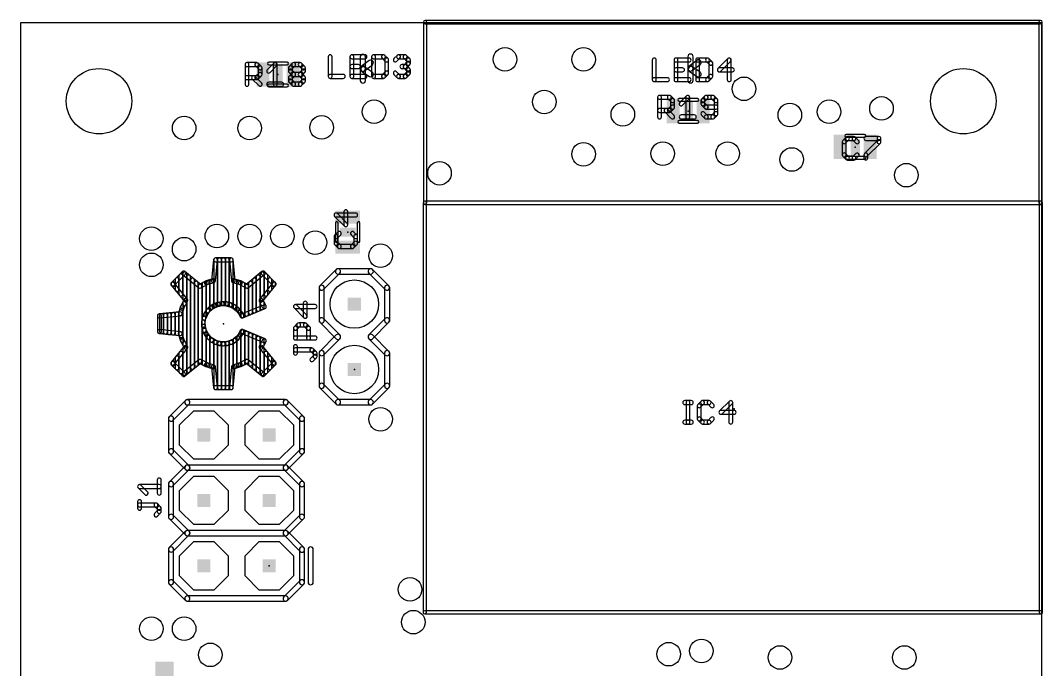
# Model space of a CAD drawing. Extents: x -17 to 91, y -42 to 60.
# Drawn here: x 0 to 39.65, y 34.84 to 60.03 of the extents above; entities that cross this region are included whole.
import ezdxf

# ---------------------------------------------------------------- set-up
doc = ezdxf.new("R2010")
doc.units = 0
for name, color, linetype in [('125', 2, 'CONTINUOUS'), ('17', 82, 'CONTINUOUS'), ('18', 82, 'CONTINUOUS'), ('20', 7, 'CONTINUOUS'), ('21', 253, 'CONTINUOUS'), ('23', 7, 'CONTINUOUS'), ('51', 253, 'CONTINUOUS')]:
    doc.layers.add(name, color=color, linetype=linetype)

# ---------------------------------------------------------------- blocks, each defined once
blk = doc.blocks.new('RECT')
blk.add_solid([(-0.5, -0.5), (0.5, -0.5), (-0.5, 0.5), (0.5, 0.5)])
blk = doc.blocks.new('OCTAGONP')
blk.add_lwpolyline([(-0.5, -0.2071), (-0.5, 0.2071), (-0.2071, 0.5), (0.2071, 0.5), (0.5, 0.2071), (0.5, -0.2071), (0.2071, -0.5), (-0.2071, -0.5)], close=True)
blk = doc.blocks.new('ROUNDP')
blk.add_circle((0, 0), 0.5)
blk = doc.blocks.new('ROUNDV')
blk.add_circle((0, 0), 0.5)

msp = doc.modelspace()

# ---------------------------------------------------------------- linework, layer by layer
at = {"layer": '125'}
for points in [[(11.938, 58.6239), (11.938, 57.8612, 1), (12.0904, 57.8612), (12.0904, 58.6239, 1)], [(13.3646, 58.7001), (12.8562, 58.7001, 1), (12.8562, 58.5477), (13.3646, 58.5477, 1)], [(12.78, 58.6239), (12.78, 57.8612, 1), (12.9324, 57.8612), (12.9324, 58.6239, 1)], [(13.6219, 58.6239), (13.6219, 57.8612, 1), (13.7743, 57.8612), (13.7743, 58.6239, 1)], [(14.0795, 58.7001), (13.6981, 58.7001, 1), (13.6981, 58.5477), (14.0795, 58.5477, 1)], [(14.2604, 58.5506), (14.1333, 58.6777, 1), (14.0256, 58.57), (14.1527, 58.4429, 1)], [(14.594, 58.4429), (14.7211, 58.57, 1), (14.6133, 58.6777), (14.4862, 58.5506, 1)], [(14.6672, 58.5477), (14.9214, 58.5477, 1), (14.9214, 58.7001), (14.6672, 58.7001, 1)], [(14.8675, 58.57), (14.9946, 58.4429, 1), (15.1024, 58.5506), (14.9753, 58.6777, 1)], [(8.8646, 57.5564), (8.8646, 58.3191, 1), (8.7122, 58.3191), (8.7122, 57.5564, 1)], [(8.7884, 58.2429), (9.1697, 58.2429, 1), (9.1697, 58.3953), (8.7884, 58.3953, 1)], [(9.1158, 58.2652), (9.243, 58.1381, 1), (9.3507, 58.2458), (9.2236, 58.3729, 1)], [(9.6842, 58.011), (9.9385, 58.2652, 1), (9.8307, 58.3729), (9.5765, 58.1187, 1)], [(9.8084, 58.3191), (9.8084, 57.5564, 1), (9.9608, 57.5564), (9.9608, 58.3191, 1)], [(10.5262, 58.1381), (10.6533, 58.2652, 1), (10.5456, 58.3729), (10.4184, 58.2458, 1)], [(10.5994, 58.2429), (10.8537, 58.2429, 1), (10.8537, 58.3953), (10.5994, 58.3953, 1)], [(10.7998, 58.2652), (10.9269, 58.1381, 1), (11.0346, 58.2458), (10.9075, 58.3729, 1)], [(12.8562, 58.1663), (13.1104, 58.1663, 1), (13.1104, 58.3187), (12.8562, 58.3187, 1)], [(14.2828, 57.9883), (14.2828, 58.4967, 1), (14.1304, 58.4967), (14.1304, 57.9883, 1)], [(14.9214, 58.3187), (14.7943, 58.3187, 1), (14.7943, 58.1663), (14.9214, 58.1663, 1)], [(14.9946, 58.4235), (14.8675, 58.2964, 1), (14.9753, 58.1886), (15.1024, 58.3158, 1)], [(14.8675, 58.1886), (14.9946, 58.0615, 1), (15.1024, 58.1693), (14.9753, 58.2964, 1)], [(14.9723, 58.4967), (14.9723, 58.3696, 1), (15.1247, 58.3696), (15.1247, 58.4967, 1)], [(24.511, 58.4969), (24.511, 57.7342, 1), (24.6634, 57.7342), (24.6634, 58.4969, 1)], [(25.9376, 58.5731), (25.4292, 58.5731, 1), (25.4292, 58.4207), (25.9376, 58.4207, 1)], [(25.353, 58.4969), (25.353, 57.7342, 1), (25.5054, 57.7342), (25.5054, 58.4969, 1)], [(26.1949, 58.4969), (26.1949, 57.7342, 1), (26.3473, 57.7342), (26.3473, 58.4969, 1)], [(26.6525, 58.5731), (26.2711, 58.5731, 1), (26.2711, 58.4207), (26.6525, 58.4207, 1)], [(26.8334, 58.4236), (26.7063, 58.5507, 1), (26.5986, 58.443), (26.7257, 58.3159, 1)], [(26.8558, 57.8613), (26.8558, 58.3697, 1), (26.7034, 58.3697), (26.7034, 57.8613, 1)], [(27.4405, 58.5507), (27.0592, 58.1694, 1), (27.167, 58.0616), (27.5483, 58.443, 1)], [(27.5706, 57.7342), (27.5706, 58.4969, 1), (27.4182, 58.4969), (27.4182, 57.7342, 1)], [(9.243, 57.9916), (9.1158, 57.8645, 1), (9.2236, 57.7567), (9.3507, 57.8838, 1)], [(9.2206, 58.1919), (9.2206, 57.9377, 1), (9.373, 57.9377), (9.373, 58.1919, 1)], [(10.5485, 58.0648), (10.5485, 58.1919, 1), (10.3961, 58.1919), (10.3961, 58.0648, 1)], [(10.6533, 57.9916), (10.5262, 58.1187, 1), (10.4184, 58.011), (10.5456, 57.8838, 1)], [(10.5262, 57.7567), (10.6533, 57.8838, 1), (10.5456, 57.9916), (10.4184, 57.8645, 1)], [(10.5994, 57.8615), (10.8537, 57.8615, 1), (10.8537, 58.0139), (10.5994, 58.0139, 1)], [(10.9269, 58.1187), (10.7998, 57.9916, 1), (10.9075, 57.8838), (11.0346, 58.011, 1)], [(10.7998, 57.8838), (10.9269, 57.7567, 1), (11.0346, 57.8645), (10.9075, 57.9916, 1)], [(10.9046, 58.1919), (10.9046, 58.0648, 1), (11.057, 58.0648), (11.057, 58.1919, 1)], [(12.0142, 57.785), (12.5226, 57.785, 1), (12.5226, 57.9374), (12.0142, 57.9374, 1)], [(12.8562, 57.785), (13.3646, 57.785, 1), (13.3646, 57.9374), (12.8562, 57.9374, 1)], [(13.6981, 57.785), (14.0795, 57.785, 1), (14.0795, 57.9374), (13.6981, 57.9374, 1)], [(14.1333, 57.8073), (14.2604, 57.9344, 1), (14.1527, 58.0422), (14.0256, 57.9151, 1)], [(14.7211, 57.9151), (14.594, 58.0422, 1), (14.4862, 57.9344), (14.6133, 57.8073, 1)], [(14.9214, 57.9374), (14.6672, 57.9374, 1), (14.6672, 57.785), (14.9214, 57.785, 1)], [(14.9947, 58.0422), (14.8675, 57.9151, 1), (14.9753, 57.8073), (15.1024, 57.9344, 1)], [(14.9723, 58.1154), (14.9723, 57.9883, 1), (15.1247, 57.9883), (15.1247, 58.1154, 1)], [(25.4292, 58.0393), (25.6834, 58.0393, 1), (25.6834, 58.1917), (25.4292, 58.1917, 1)], [(26.7063, 57.6803), (26.8334, 57.8074, 1), (26.7257, 57.9152), (26.5986, 57.7881, 1)], [(27.1131, 58.0393), (27.6215, 58.0393, 1), (27.6215, 58.1917), (27.1131, 58.1917, 1)], [(9.1697, 57.8868), (8.7884, 57.8868, 1), (8.7884, 57.7344), (9.1697, 57.7344, 1)], [(8.9887, 57.7567), (9.243, 57.5025, 1), (9.3507, 57.6103), (9.0965, 57.8645, 1)], [(9.6304, 57.4802), (10.1388, 57.4802, 1), (10.1388, 57.6326), (9.6304, 57.6326, 1)], [(10.5485, 57.6835), (10.5485, 57.8106, 1), (10.3961, 57.8106), (10.3961, 57.6835, 1)], [(10.6533, 57.6103), (10.5262, 57.7374, 1), (10.4184, 57.6296), (10.5456, 57.5025, 1)], [(10.8537, 57.6326), (10.5994, 57.6326, 1), (10.5994, 57.4802), (10.8537, 57.4802, 1)], [(10.9269, 57.7374), (10.7998, 57.6103, 1), (10.9075, 57.5025), (11.0346, 57.6296, 1)], [(10.9046, 57.8106), (10.9046, 57.6835, 1), (11.057, 57.6835), (11.057, 57.8106, 1)], [(24.5872, 57.658), (25.0956, 57.658, 1), (25.0956, 57.8104), (24.5872, 57.8104, 1)], [(25.4292, 57.658), (25.9376, 57.658, 1), (25.9376, 57.8104), (25.4292, 57.8104, 1)], [(26.2711, 57.658), (26.6525, 57.658, 1), (26.6525, 57.8104), (26.2711, 57.8104, 1)], [(24.8666, 56.2864), (24.8666, 57.0491, 1), (24.7142, 57.0491), (24.7142, 56.2864, 1)], [(24.7904, 56.9729), (25.1717, 56.9729, 1), (25.1717, 57.1253), (24.7904, 57.1253, 1)], [(25.1178, 56.9952), (25.245, 56.8681, 1), (25.3527, 56.9758), (25.2256, 57.1029, 1)], [(25.6862, 56.741), (25.9405, 56.9952, 1), (25.8327, 57.1029), (25.5785, 56.8487, 1)], [(25.8104, 57.0491), (25.8104, 56.2864, 1), (25.9628, 56.2864), (25.9628, 57.0491, 1)], [(26.5476, 57.1029), (26.4204, 56.9758, 1), (26.5282, 56.8681), (26.6553, 56.9952, 1)], [(26.8557, 57.1253), (26.6014, 57.1253, 1), (26.6014, 56.9729), (26.8557, 56.9729, 1)], [(27.0366, 56.9758), (26.9095, 57.1029, 1), (26.8018, 56.9952), (26.9289, 56.8681, 1)], [(25.245, 56.7216), (25.1178, 56.5945, 1), (25.2256, 56.4867), (25.3527, 56.6138, 1)], [(25.2226, 56.9219), (25.2226, 56.6677, 1), (25.375, 56.6677), (25.375, 56.9219, 1)], [(26.3981, 56.9219), (26.3981, 56.7948, 1), (26.5505, 56.7948), (26.5505, 56.9219, 1)], [(26.4204, 56.741), (26.5476, 56.6138, 1), (26.6553, 56.7216), (26.5282, 56.8487, 1)], [(26.6014, 56.5915), (26.9828, 56.5915, 1), (26.9828, 56.7439), (26.6014, 56.7439, 1)], [(27.059, 56.4135), (27.059, 56.9219, 1), (26.9066, 56.9219), (26.9066, 56.4135, 1)], [(25.1717, 56.6168), (24.7904, 56.6168, 1), (24.7904, 56.4644), (25.1717, 56.4644, 1)], [(24.9907, 56.4867), (25.245, 56.2325, 1), (25.3527, 56.3403), (25.0985, 56.5945, 1)], [(25.6324, 56.2102), (26.1408, 56.2102, 1), (26.1408, 56.3626), (25.6324, 56.3626, 1)], [(26.4204, 56.3596), (26.5476, 56.2325, 1), (26.6553, 56.3403), (26.5282, 56.4674, 1)], [(26.6014, 56.2102), (26.8557, 56.2102, 1), (26.8557, 56.3626), (26.6014, 56.3626, 1)], [(26.9095, 56.2325), (27.0366, 56.3596, 1), (26.9289, 56.4674), (26.8018, 56.3403, 1)], [(32.0263, 55.5027), (31.8993, 55.3757, 1), (32.0067, 55.2683), (32.1337, 55.3953, 1)], [(32.335, 55.525), (32.08, 55.525, 1), (32.08, 55.373), (32.335, 55.373, 1)], [(32.5157, 55.3757), (32.3887, 55.5027, 1), (32.2813, 55.3953), (32.4083, 55.2683, 1)], [(32.795, 55.373), (33.304, 55.373, 1), (33.304, 55.525), (32.795, 55.525, 1)], [(33.228, 55.449), (33.228, 55.322, 1), (33.38, 55.322), (33.38, 55.449, 1)], [(31.877, 55.322), (31.877, 54.813, 1), (32.029, 54.813), (32.029, 55.322, 1)], [(33.2503, 55.3757), (32.7413, 54.8667, 1), (32.8487, 54.7593), (33.3577, 55.2683, 1)], [(31.8993, 54.7593), (32.0263, 54.6323, 1), (32.1337, 54.7397), (32.0067, 54.8667, 1)], [(32.08, 54.61), (32.335, 54.61, 1), (32.335, 54.762), (32.08, 54.762, 1)], [(32.3887, 54.6323), (32.5157, 54.7593, 1), (32.4083, 54.8667), (32.2813, 54.7397, 1)], [(32.719, 54.813), (32.719, 54.686, 1), (32.871, 54.686), (32.871, 54.813, 1)], [(13.005, 52.556), (12.242, 52.556, 1), (12.242, 52.404), (13.005, 52.404, 1)], [(12.1883, 52.4263), (12.5693, 52.0453, 1), (12.6767, 52.1527), (12.2957, 52.5337, 1)], [(12.699, 52.099), (12.699, 52.608, 1), (12.547, 52.608), (12.547, 52.099, 1)], [(12.166, 51.639), (12.166, 51.384, 1), (12.318, 51.384), (12.318, 51.639, 1)], [(12.3153, 51.8197), (12.1883, 51.6927, 1), (12.2957, 51.5853), (12.4227, 51.7123, 1)], [(13.0587, 51.6927), (12.9317, 51.8197, 1), (12.8243, 51.7123), (12.9513, 51.5853, 1)], [(13.081, 51.384), (13.081, 51.639, 1), (12.929, 51.639), (12.929, 51.384, 1)], [(12.1883, 51.3303), (12.3153, 51.2033, 1), (12.4227, 51.3107), (12.2957, 51.4377, 1)], [(12.369, 51.181), (12.878, 51.181, 1), (12.878, 51.333), (12.369, 51.333, 1)], [(12.9317, 51.2033), (13.0587, 51.3303, 1), (12.9513, 51.4377), (12.8243, 51.3107, 1)], [(11.43, 49.004), (10.667, 49.004, 1), (10.667, 48.852), (11.43, 48.852, 1)], [(10.6133, 48.8742), (10.9953, 48.4932, 1), (11.1027, 48.6008), (10.7207, 48.9818, 1)], [(11.125, 48.547), (11.125, 49.055, 1), (10.973, 49.055), (10.973, 48.547, 1)], [(10.743, 47.705), (10.743, 48.086, 1), (10.591, 48.086), (10.591, 47.705, 1)], [(10.7207, 48.0323), (10.8477, 48.1593, 1), (10.7403, 48.2667), (10.6133, 48.1397, 1)], [(10.794, 48.137), (11.049, 48.137, 1), (11.049, 48.289), (10.794, 48.289, 1)], [(10.9953, 48.1593), (11.1223, 48.0323, 1), (11.2297, 48.1397), (11.1027, 48.2667, 1)], [(11.1, 48.086), (11.1, 47.705, 1), (11.252, 47.705), (11.252, 48.086, 1)], [(11.176, 47.781), (10.667, 47.781, 1), (10.667, 47.629), (11.176, 47.629, 1)], [(11.43, 47.781), (11.176, 47.781, 1), (11.176, 47.629), (11.43, 47.629, 1)], [(10.743, 47.117), (10.743, 47.371, 1), (10.591, 47.371), (10.591, 47.117, 1)], [(11.303, 47.32), (10.667, 47.32, 1), (10.667, 47.168), (11.303, 47.168, 1)], [(11.4837, 47.1707), (11.3567, 47.2977, 1), (11.2493, 47.1903), (11.3763, 47.0633, 1)], [(11.506, 46.99), (11.506, 47.117, 1), (11.354, 47.117), (11.354, 46.99, 1)], [(11.3567, 46.8093), (11.4837, 46.9363, 1), (11.3763, 47.0437), (11.2493, 46.9167, 1)], [(25.77, 45.125), (26.024, 45.125, 1), (26.024, 45.277), (25.77, 45.277, 1)], [(25.973, 44.439), (25.973, 45.201, 1), (25.821, 45.201), (25.821, 44.439, 1)], [(26.4043, 45.2547), (26.2773, 45.1277, 1), (26.3847, 45.0203), (26.5117, 45.1473, 1)], [(26.713, 45.277), (26.458, 45.277, 1), (26.458, 45.125), (26.713, 45.125, 1)], [(26.8937, 45.1277), (26.7667, 45.2547, 1), (26.6593, 45.1473), (26.7863, 45.0203, 1)], [(27.5013, 45.2548), (27.1193, 44.8738, 1), (27.2267, 44.7662), (27.6087, 45.1472, 1)], [(27.631, 44.439), (27.631, 45.201, 1), (27.479, 45.201), (27.479, 44.439, 1)], [(26.255, 45.074), (26.255, 44.566, 1), (26.407, 44.566), (26.407, 45.074, 1)], [(27.173, 44.744), (27.682, 44.744, 1), (27.682, 44.896), (27.173, 44.896, 1)], [(25.77, 44.363), (25.897, 44.363, 1), (25.897, 44.515), (25.77, 44.515, 1)], [(25.897, 44.363), (26.024, 44.363, 1), (26.024, 44.515), (25.897, 44.515, 1)], [(26.2773, 44.5123), (26.4043, 44.3853, 1), (26.5117, 44.4927), (26.3847, 44.6197, 1)], [(26.458, 44.363), (26.713, 44.363, 1), (26.713, 44.515), (26.458, 44.515, 1)], [(26.7667, 44.3853), (26.8937, 44.5123, 1), (26.7863, 44.6197), (26.6593, 44.4927, 1)], [(5.461, 41.685), (5.461, 42.194, 1), (5.309, 42.194), (5.309, 41.685, 1)], [(4.622, 41.863), (5.385, 41.863, 1), (5.385, 42.015), (4.622, 42.015, 1)], [(4.9297, 41.7387), (4.6757, 41.9927, 1), (4.5683, 41.8853), (4.8223, 41.6313, 1)], [(4.698, 41.097), (4.698, 41.352, 1), (4.546, 41.352), (4.546, 41.097, 1)], [(5.258, 41.301), (4.622, 41.301, 1), (4.622, 41.149), (5.258, 41.149, 1)], [(5.439, 41.1505), (5.312, 41.2785, 1), (5.204, 41.1715), (5.331, 41.0435, 1)], [(5.3117, 40.7893), (5.4387, 40.9163, 1), (5.3313, 41.0237), (5.2043, 40.8967, 1)], [(5.461, 40.97), (5.461, 41.097, 1), (5.309, 41.097), (5.309, 40.97, 1)]]:
    msp.add_lwpolyline(points, format="xyb", close=True, dxfattribs=at)
at = {"layer": '20'}
for p, q in [((39.624, 59.944), (0, 59.944)), ((0, 59.944), (0, 0)), ((39.624, 0), (39.624, 59.944))]:
    msp.add_line(p, q, dxfattribs=at)
for centre in [(3.048, 56.896), (36.576, 56.896)]:
    msp.add_circle(centre, 1.27, dxfattribs=at)
at = {"layer": '21'}
for points in [[(13.1826, 58.6218), (13.1826, 58.1618, 1), (13.3858, 58.1618), (13.3858, 58.6218, 1)], [(25.8904, 58.626), (25.8904, 58.166, 1), (26.0936, 58.166), (26.0936, 58.626, 1)], [(13.3454, 58.0807), (13.6554, 58.3145, 1), (13.533, 58.4767), (13.223, 58.2429, 1)], [(26.0532, 58.0849), (26.3632, 58.3187, 1), (26.2408, 58.4809), (25.9308, 58.2471, 1)], [(13.3858, 57.7018), (13.3858, 58.1618, 1), (13.1826, 58.1618), (13.1826, 57.7018, 1)], [(13.2439, 58.0514), (13.5385, 57.8584, 1), (13.6499, 58.0284), (13.3553, 58.2214, 1)], [(26.0936, 57.706), (26.0936, 58.166, 1), (25.8904, 58.166), (25.8904, 57.706, 1)], [(25.9517, 58.0556), (26.2463, 57.8626, 1), (26.3577, 58.0326), (26.0631, 58.2256, 1)], [(7.4947, 50.749), (7.4128, 49.9423, 1), (7.562, 49.9271), (7.6439, 50.7338, 1)], [(8.1787, 50.8164), (7.5693, 50.8164, 1), (7.5693, 50.6664), (8.1787, 50.6664, 1)], [(7.649, 48.9773), (7.649, 50.7414, 1), (7.499, 50.7414), (7.499, 48.9773, 1)], [(7.799, 49.023), (7.799, 50.7414, 1), (7.649, 50.7414), (7.649, 49.023, 1)], [(7.949, 49.038), (7.949, 50.7414, 1), (7.799, 50.7414), (7.799, 49.038, 1)], [(8.099, 49.0239), (8.099, 50.7414, 1), (7.949, 50.7414), (7.949, 49.0239, 1)], [(8.249, 48.9786), (8.249, 50.7414, 1), (8.099, 50.7414), (8.099, 48.9786, 1)], [(8.3352, 49.9423), (8.2533, 50.749, 1), (8.1041, 50.7338), (8.186, 49.9271, 1)], [(11.7558, 49.5852), (12.3908, 50.2202, 1), (12.2472, 50.3638), (11.6122, 49.7288, 1)], [(12.319, 50.1904), (13.589, 50.1904, 1), (13.589, 50.3936), (12.319, 50.3936, 1)], [(13.5172, 50.2202), (14.1522, 49.5852, 1), (14.2958, 49.7288), (13.6608, 50.3638, 1)], [(6.2818, 50.283), (5.851, 49.8522, 1), (5.957, 49.7462), (6.3878, 50.177, 1)], [(6.149, 49.5907), (6.149, 49.9692, 1), (5.999, 49.9692), (5.999, 49.5907, 1)], [(6.299, 49.4068), (6.299, 50.1192, 1), (6.149, 50.1192), (6.149, 49.4068, 1)], [(7.0106, 49.7757), (6.3822, 50.2881, 1), (6.2874, 50.1719), (6.9158, 49.6595, 1)], [(6.449, 49.2228), (6.449, 50.198, 1), (6.299, 50.198), (6.299, 49.2228, 1)], [(6.599, 46.4443), (6.599, 50.0757, 1), (6.449, 50.0757), (6.449, 46.4443, 1)], [(6.749, 46.5666), (6.749, 49.9534, 1), (6.599, 49.9534), (6.599, 46.5666, 1)], [(7.4645, 50.0061), (7.1934, 49.9194, 1), (7.2391, 49.7765), (7.5103, 49.8633, 1)], [(7.499, 48.8946), (7.499, 49.9144, 1), (7.349, 49.9144), (7.349, 48.8946, 1)], [(8.5546, 49.9194), (8.2835, 50.0061, 1), (8.2377, 49.8633), (8.5089, 49.7765, 1)], [(8.399, 48.8947), (8.399, 49.9144, 1), (8.249, 49.9144), (8.249, 48.8947, 1)], [(9.3658, 50.2881), (8.7374, 49.7757, 1), (8.8322, 49.6595), (9.4606, 50.1719, 1)], [(9.149, 48.7571), (9.149, 49.9534, 1), (8.999, 49.9534), (8.999, 48.7571, 1)], [(9.299, 48.8192), (9.299, 50.0757, 1), (9.149, 50.0757), (9.149, 48.8192, 1)], [(9.449, 49.2228), (9.449, 50.198, 1), (9.299, 50.198), (9.299, 49.2228, 1)], [(9.897, 49.8522), (9.4662, 50.283, 1), (9.3602, 50.177), (9.791, 49.7462, 1)], [(9.599, 49.4068), (9.599, 50.1192, 1), (9.449, 50.1192), (9.449, 49.4068, 1)], [(9.749, 49.5907), (9.749, 49.9692, 1), (9.599, 49.9692), (9.599, 49.5907, 1)], [(5.8459, 49.7518), (6.3583, 49.1234, 1), (6.4745, 49.2182), (5.9621, 49.8466, 1)], [(5.999, 49.7747), (5.999, 49.8192, 1), (5.849, 49.8192), (5.849, 49.7747, 1)], [(6.899, 46.6889), (6.899, 49.8311, 1), (6.749, 49.8311), (6.749, 46.6889, 1)], [(7.1819, 49.9146), (6.9289, 49.7843, 1), (6.9975, 49.6509), (7.2506, 49.7813, 1)], [(7.049, 46.7968), (7.049, 49.7232, 1), (6.899, 49.7232), (6.899, 46.7968, 1)], [(7.199, 48.4781), (7.199, 49.8004, 1), (7.049, 49.8004), (7.049, 48.4781, 1)], [(7.349, 48.76), (7.349, 49.8664, 1), (7.199, 49.8664), (7.199, 48.76, 1)], [(8.549, 48.754), (8.549, 49.8664, 1), (8.399, 49.8664), (8.399, 48.754, 1)], [(8.8191, 49.7843), (8.5661, 49.9146, 1), (8.4974, 49.7813), (8.7505, 49.6509, 1)], [(8.699, 48.5707), (8.699, 49.8004, 1), (8.549, 49.8004), (8.549, 48.5707, 1)], [(8.849, 48.6328), (8.849, 49.7232, 1), (8.699, 49.7232), (8.699, 48.6328, 1)], [(8.999, 48.6949), (8.999, 49.8311, 1), (8.849, 49.8311), (8.849, 48.6949, 1)], [(9.3897, 49.1234), (9.9021, 49.7518, 1), (9.7859, 49.8466), (9.2735, 49.2182, 1)], [(9.899, 49.7747), (9.899, 49.8192, 1), (9.749, 49.8192), (9.749, 49.7747, 1)], [(11.7856, 48.387), (11.7856, 49.657, 1), (11.5824, 49.657), (11.5824, 48.387, 1)], [(14.1224, 49.657), (14.1224, 48.387, 1), (14.3256, 48.387), (14.3256, 49.657, 1)], [(6.3497, 49.2051), (6.2194, 48.9521, 1), (6.3527, 48.8834), (6.4831, 49.1365, 1)], [(9.5287, 48.9522), (9.3983, 49.2052, 1), (9.2649, 49.1364), (9.3953, 48.8834, 1)], [(6.2146, 48.9406), (6.1279, 48.6695, 1), (6.2707, 48.6237), (6.3575, 48.8949, 1)], [(6.299, 47.7962), (6.299, 48.7238, 1), (6.149, 48.7238), (6.149, 47.7962, 1)], [(6.449, 47.4315), (6.449, 49.0885, 1), (6.299, 49.0885), (6.299, 47.4315, 1)], [(7.2456, 48.5834), (7.3347, 48.7168, 1), (7.21, 48.8001), (7.1209, 48.6667, 1)], [(7.3249, 48.7049), (7.4394, 48.8173, 1), (7.3343, 48.9243), (7.2198, 48.812, 1)], [(7.4274, 48.8077), (7.5624, 48.8943, 1), (7.4814, 49.0206), (7.3464, 48.9339, 1)], [(7.5486, 48.8874), (7.6985, 48.9446, 1), (7.645, 49.0847), (7.4951, 49.0275, 1)], [(7.6836, 48.9406), (7.842, 48.966, 1), (7.8183, 49.1141), (7.6599, 49.0887, 1)], [(7.8267, 48.9651), (7.9869, 48.9576, 1), (7.9939, 49.1075), (7.8337, 49.115, 1)], [(7.9717, 48.9599), (8.127, 48.9199, 1), (8.1645, 49.0651), (8.0091, 49.1052, 1)], [(8.1126, 48.9252), (8.2565, 48.8543, 1), (8.3228, 48.9888), (8.1789, 49.0597, 1)], [(8.2434, 48.8625), (8.3698, 48.7636, 1), (8.4622, 48.8818), (8.3359, 48.9806, 1)], [(8.3587, 48.7743), (8.4622, 48.6517, 1), (8.5768, 48.7485), (8.4733, 48.8711, 1)], [(8.4535, 48.6645), (8.5298, 48.5233, 1), (8.6618, 48.5947), (8.5855, 48.7358, 1)], [(8.6245, 48.4897), (9.4907, 48.8485, 1), (9.4333, 48.9871), (8.5671, 48.6283, 1)], [(9.449, 48.8813), (9.449, 49.0885, 1), (9.299, 49.0885), (9.299, 48.8813, 1)], [(6.1917, 48.7212), (5.385, 48.6393, 1), (5.4002, 48.4901), (6.2069, 48.572, 1)], [(5.3176, 48.5647), (5.3176, 47.9553, 1), (5.4676, 47.9553), (5.4676, 48.5647, 1)], [(5.549, 47.947), (5.549, 48.573, 1), (5.399, 48.573), (5.399, 47.947, 1)], [(5.699, 47.9318), (5.699, 48.5882, 1), (5.549, 48.5882), (5.549, 47.9318, 1)], [(5.849, 47.9166), (5.849, 48.6034, 1), (5.699, 48.6034), (5.699, 47.9166, 1)], [(5.999, 47.9014), (5.999, 48.6187, 1), (5.849, 48.6187), (5.849, 47.9014, 1)], [(6.149, 47.8861), (6.149, 48.6339, 1), (5.999, 48.6339), (5.999, 47.8861, 1)], [(7.1687, 48.3051), (7.1971, 48.463, 1), (7.0494, 48.4895), (7.0211, 48.3316, 1)], [(7.1744, 48.1601), (7.1699, 48.3205, 1), (7.0199, 48.3163), (7.0244, 48.1559, 1)], [(7.1928, 48.4482), (7.2528, 48.597, 1), (7.1137, 48.6531), (7.0537, 48.5043, 1)], [(12.3908, 47.8238), (11.7558, 48.4588, 1), (11.6122, 48.3152), (12.2472, 47.6802, 1)], [(14.1522, 48.4588), (13.5172, 47.8238, 1), (13.6608, 47.6802), (14.2958, 48.3152, 1)], [(5.385, 47.8807), (6.1917, 47.7988, 1), (6.2069, 47.948), (5.4002, 48.0299, 1)], [(7.2095, 48.0193), (7.1724, 48.1754, 1), (7.0264, 48.1406), (7.0636, 47.9846, 1)], [(7.199, 46.7196), (7.199, 48.0547, 1), (7.049, 48.0547), (7.049, 46.7196, 1)], [(7.2727, 47.8887), (7.2044, 48.0338, 1), (7.0687, 47.97), (7.1369, 47.8248, 1)], [(8.5297, 47.9964), (8.4575, 47.8613, 1), (8.5898, 47.7906), (8.6619, 47.9256, 1)], [(9.4907, 47.6715), (8.6245, 48.0303, 1), (8.5671, 47.8917), (9.4333, 47.5329, 1)], [(8.699, 46.7196), (8.699, 47.9493, 1), (8.549, 47.9493), (8.549, 46.7196, 1)], [(6.1279, 47.8505), (6.2146, 47.5794, 1), (6.3575, 47.6251), (6.2707, 47.8963, 1)], [(6.2194, 47.5679), (6.3497, 47.3149, 1), (6.4831, 47.3835), (6.3527, 47.6366, 1)], [(7.3612, 47.7737), (7.2647, 47.9019, 1), (7.1449, 47.8117), (7.2414, 47.6835, 1)], [(7.349, 46.6536), (7.349, 47.7648, 1), (7.199, 47.7648), (7.199, 46.6536, 1)], [(7.4713, 47.6792), (7.3507, 47.785, 1), (7.2518, 47.6722), (7.3724, 47.5664, 1)], [(7.5985, 47.6092), (7.4588, 47.6881, 1), (7.385, 47.5575), (7.5247, 47.4786, 1)], [(7.499, 46.6056), (7.499, 47.6216, 1), (7.349, 47.6216), (7.349, 46.6056, 1)], [(7.7372, 47.5666), (7.5844, 47.6153, 1), (7.5388, 47.4724), (7.6916, 47.4237, 1)], [(7.649, 45.7786), (7.649, 47.5399, 1), (7.499, 47.5399), (7.499, 45.7786, 1)], [(8.1512, 47.6099), (8.0047, 47.5655, 1), (8.0482, 47.4219), (8.1948, 47.4664, 1)], [(8.2727, 47.6765), (8.1376, 47.6043, 1), (8.2083, 47.472), (8.3434, 47.5442, 1)], [(8.249, 45.7786), (8.249, 47.5387, 1), (8.099, 47.5387), (8.099, 45.7786, 1)], [(8.3789, 47.7655), (8.2605, 47.6683, 1), (8.3556, 47.5524), (8.474, 47.6495, 1)], [(8.399, 46.6056), (8.399, 47.6234, 1), (8.249, 47.6234), (8.249, 46.6056, 1)], [(8.4656, 47.8735), (8.3685, 47.7551, 1), (8.4844, 47.6599), (8.5816, 47.7783, 1)], [(8.549, 46.6536), (8.549, 47.7655, 1), (8.399, 47.7655), (8.399, 46.6536, 1)], [(8.849, 46.7968), (8.849, 47.8872, 1), (8.699, 47.8872), (8.699, 46.7968, 1)], [(8.999, 46.6889), (8.999, 47.8251, 1), (8.849, 47.8251), (8.849, 46.6889, 1)], [(9.149, 46.5666), (9.149, 47.7629, 1), (8.999, 47.7629), (8.999, 46.5666, 1)], [(9.299, 46.4443), (9.299, 47.7008, 1), (9.149, 47.7008), (9.149, 46.4443, 1)], [(9.3983, 47.3148), (9.5287, 47.5678, 1), (9.3953, 47.6366), (9.2649, 47.3836, 1)], [(9.449, 47.4315), (9.449, 47.6387, 1), (9.299, 47.6387), (9.299, 47.4315, 1)], [(11.7558, 47.0452), (12.3908, 47.6802, 1), (12.2472, 47.8238), (11.6122, 47.1888, 1)], [(13.5172, 47.6802), (14.1522, 47.0452, 1), (14.2958, 47.1888), (13.6608, 47.8238, 1)], [(6.3583, 47.3966), (5.8459, 46.7682, 1), (5.9621, 46.6734), (6.4745, 47.3018, 1)], [(6.299, 46.4008), (6.299, 47.1132, 1), (6.149, 47.1132), (6.149, 46.4008, 1)], [(6.449, 46.322), (6.449, 47.2972, 1), (6.299, 47.2972), (6.299, 46.322, 1)], [(7.8817, 47.5533), (7.7221, 47.5698, 1), (7.7067, 47.4206), (7.8663, 47.4041, 1)], [(7.799, 45.7786), (7.799, 47.4942, 1), (7.649, 47.4942), (7.649, 45.7786, 1)], [(8.0191, 47.5683), (7.8667, 47.5533, 1), (7.8813, 47.4041), (8.0338, 47.4191, 1)], [(7.949, 45.7786), (7.949, 47.4787, 1), (7.799, 47.4787), (7.799, 45.7786, 1)], [(8.099, 45.7786), (8.099, 47.4935, 1), (7.949, 47.4935), (7.949, 45.7786, 1)], [(9.9021, 46.7682), (9.3897, 47.3966, 1), (9.2735, 47.3018), (9.7859, 46.6734, 1)], [(9.449, 46.322), (9.449, 47.2972, 1), (9.299, 47.2972), (9.299, 46.322, 1)], [(9.599, 46.4008), (9.599, 47.1132, 1), (9.449, 47.1132), (9.449, 46.4008, 1)], [(11.7856, 45.847), (11.7856, 47.117, 1), (11.5824, 47.117), (11.5824, 45.847, 1)], [(14.1224, 47.117), (14.1224, 45.847, 1), (14.3256, 45.847), (14.3256, 47.117, 1)], [(5.851, 46.6678), (6.2818, 46.237, 1), (6.3878, 46.343), (5.957, 46.7738, 1)], [(5.999, 46.7008), (5.999, 46.7453, 1), (5.849, 46.7453), (5.849, 46.7008, 1)], [(6.149, 46.5508), (6.149, 46.9293, 1), (5.999, 46.9293), (5.999, 46.5508, 1)], [(6.3822, 46.2319), (7.0106, 46.7443, 1), (6.9158, 46.8605), (6.2874, 46.3481, 1)], [(6.9289, 46.7357), (7.1819, 46.6054, 1), (7.2506, 46.7387), (6.9975, 46.8691, 1)], [(8.5661, 46.6054), (8.8191, 46.7357, 1), (8.7505, 46.8691), (8.4974, 46.7387, 1)], [(8.7374, 46.7443), (9.3658, 46.2319, 1), (9.4606, 46.3481), (8.8322, 46.8605, 1)], [(9.4662, 46.237), (9.897, 46.6678, 1), (9.791, 46.7738), (9.3602, 46.343, 1)], [(9.749, 46.5508), (9.749, 46.9293, 1), (9.599, 46.9293), (9.599, 46.5508, 1)], [(9.899, 46.7008), (9.899, 46.7453, 1), (9.749, 46.7453), (9.749, 46.7008, 1)], [(7.1934, 46.6006), (7.4645, 46.5139, 1), (7.5103, 46.6567), (7.2391, 46.7435, 1)], [(7.4128, 46.5777), (7.4947, 45.771, 1), (7.6439, 45.7862), (7.562, 46.5929, 1)], [(8.2533, 45.771), (8.3352, 46.5777, 1), (8.186, 46.5929), (8.1041, 45.7862, 1)], [(8.2835, 46.5139), (8.5546, 46.6006, 1), (8.5089, 46.7435), (8.2377, 46.6567, 1)], [(7.5693, 45.7036), (8.1787, 45.7036, 1), (8.1787, 45.8536), (7.5693, 45.8536, 1)], [(11.6122, 45.7752), (12.2472, 45.1402, 1), (12.3908, 45.2838), (11.7558, 45.9188, 1)], [(13.6608, 45.1402), (14.2958, 45.7752, 1), (14.1522, 45.9188), (13.5172, 45.2838, 1)], [(5.9138, 44.5052), (6.5488, 45.1402, 1), (6.4052, 45.2838), (5.7702, 44.6488, 1)], [(6.477, 45.1104), (10.287, 45.1104, 1), (10.287, 45.3136), (6.477, 45.3136, 1)], [(10.9938, 44.6488), (10.3588, 45.2838, 1), (10.2152, 45.1402), (10.8502, 44.5052, 1)], [(12.319, 45.1104), (13.589, 45.1104, 1), (13.589, 45.3136), (12.319, 45.3136, 1)], [(5.9436, 43.307), (5.9436, 44.577, 1), (5.7404, 44.577), (5.7404, 43.307, 1)], [(11.0236, 43.307), (11.0236, 44.577, 1), (10.8204, 44.577), (10.8204, 43.307, 1)], [(6.5488, 42.7438), (5.9138, 43.3788, 1), (5.7702, 43.2352), (6.4052, 42.6002, 1)], [(10.3588, 42.6002), (10.9938, 43.2352, 1), (10.8502, 43.3788), (10.2152, 42.7438, 1)], [(5.9138, 41.9652), (6.5488, 42.6002, 1), (6.4052, 42.7438), (5.7702, 42.1088, 1)], [(6.477, 42.5704), (10.287, 42.5704, 1), (10.287, 42.7736), (6.477, 42.7736, 1)], [(10.9938, 42.1088), (10.3588, 42.7438, 1), (10.2152, 42.6002), (10.8502, 41.9652, 1)], [(5.9436, 40.767), (5.9436, 42.037, 1), (5.7404, 42.037), (5.7404, 40.767, 1)], [(11.0236, 40.767), (11.0236, 42.037, 1), (10.8204, 42.037), (10.8204, 40.767, 1)], [(6.5488, 40.2038), (5.9138, 40.8388, 1), (5.7702, 40.6952), (6.4052, 40.0602, 1)], [(10.3588, 40.0602), (10.9938, 40.6952, 1), (10.8502, 40.8388), (10.2152, 40.2038, 1)], [(5.9138, 39.4252), (6.5488, 40.0602, 1), (6.4052, 40.2038), (5.7702, 39.5688, 1)], [(6.477, 40.0304), (10.287, 40.0304, 1), (10.287, 40.2336), (6.477, 40.2336, 1)], [(10.9938, 39.5688), (10.3588, 40.2038, 1), (10.2152, 40.0602), (10.8502, 39.4252, 1)], [(5.9436, 38.227), (5.9436, 39.497, 1), (5.7404, 39.497), (5.7404, 38.227, 1)], [(11.0236, 38.227), (11.0236, 39.497, 1), (10.8204, 39.497), (10.8204, 38.227, 1)], [(11.1554, 39.497), (11.1554, 38.227, 1), (11.3586, 38.227), (11.3586, 39.497, 1)], [(6.5488, 37.6638), (5.9138, 38.2988, 1), (5.7702, 38.1552), (6.4052, 37.5202, 1)], [(10.3588, 37.5202), (10.9938, 38.1552, 1), (10.8502, 38.2988), (10.2152, 37.6638, 1)], [(10.287, 37.6936), (6.477, 37.6936, 1), (6.477, 37.4904), (10.287, 37.4904, 1)]]:
    msp.add_lwpolyline(points, format="xyb", close=True, dxfattribs=at)
at = {"layer": '23'}
for p in [(9.988, 57.94), (13.4542, 58.1618), (26.162, 58.166), (25.908, 56.515), (32.385, 55.118), (12.7, 51.816), (7.874, 48.26), (12.954, 46.482), (27.686, 44.958), (9.652, 38.862)]:
    msp.add_point(p, dxfattribs=at)
at = {"layer": '51'}
for points in [[(39.5732, 60.0329), (15.6972, 60.0329, 1), (15.6972, 59.9059), (39.5732, 59.9059, 1)], [(15.6337, 59.9694), (15.6337, 52.959, 1), (15.7607, 52.959), (15.7607, 59.9694, 1)], [(39.6367, 52.959), (39.6367, 59.9694, 1), (39.5097, 59.9694), (39.5097, 52.959, 1)], [(10.344, 58.4098), (9.632, 58.4098, 1), (9.632, 58.3082), (10.344, 58.3082, 1)], [(10.344, 57.5588), (9.632, 57.5588, 1), (9.632, 57.4572), (10.344, 57.4572, 1)], [(25.552, 56.8962), (26.264, 56.8962, 1), (26.264, 56.9978), (25.552, 56.9978, 1)], [(25.552, 56.0452), (26.264, 56.0452, 1), (26.264, 56.1468), (25.552, 56.1468, 1)], [(32.029, 55.4992), (32.741, 55.4992, 1), (32.741, 55.6008), (32.029, 55.6008, 1)], [(32.029, 54.6482), (32.741, 54.6482, 1), (32.741, 54.7498), (32.029, 54.7498, 1)], [(15.6225, 52.958), (15.6225, 37.058, 1), (15.7495, 37.058), (15.7495, 52.958, 1)], [(39.586, 53.0215), (15.686, 53.0215, 1), (15.686, 52.8945), (39.586, 52.8945, 1)], [(39.6495, 37.058), (39.6495, 52.958, 1), (39.5225, 52.958), (39.5225, 37.058, 1)], [(12.3188, 51.46), (12.3188, 52.172, 1), (12.2172, 52.172), (12.2172, 51.46, 1)], [(13.1698, 51.46), (13.1698, 52.172, 1), (13.0682, 52.172), (13.0682, 51.46, 1)], [(15.686, 36.9945), (39.586, 36.9945, 1), (39.586, 37.1215), (15.686, 37.1215, 1)]]:
    msp.add_lwpolyline(points, format="xyb", close=True, dxfattribs=at)

# ---------------------------------------------------------------- block references
at = {"layer": '17', "xscale": 1.8796, "yscale": 1.8796}
for name, p, rotation in [('ROUNDP', (12.954, 49.022), 180), ('ROUNDP', (12.954, 49.022), 180), ('ROUNDP', (12.954, 46.482), 180), ('ROUNDP', (12.954, 46.482), 180), ('OCTAGONP', (7.112, 43.942), 90), ('OCTAGONP', (7.112, 43.942), 90), ('OCTAGONP', (9.652, 43.942), 90), ('OCTAGONP', (9.652, 43.942), 90), ('OCTAGONP', (7.112, 41.402), 90), ('OCTAGONP', (7.112, 41.402), 90), ('OCTAGONP', (9.652, 41.402), 90), ('OCTAGONP', (9.652, 41.402), 90), ('OCTAGONP', (7.112, 38.862), 90), ('OCTAGONP', (7.112, 38.862), 90), ('OCTAGONP', (9.652, 38.862), 90), ('OCTAGONP', (9.652, 38.862), 90)]:
    msp.add_blockref(name, p, dxfattribs=dict(at, rotation=rotation))
at = {"layer": '18', "xscale": 0.9144, "yscale": 0.9144}
for p in [(18.796, 58.5216), (21.844, 58.5216), (28.067, 57.3786), (20.32, 56.8706), (13.716, 56.4896), (23.368, 56.388), (29.845, 56.3626), (31.369, 56.4896), (33.401, 56.6166), (6.35, 55.8546), (8.89, 55.8546), (11.684, 55.88), (21.844, 54.8386), (24.9174, 54.864), (27.432, 54.864), (29.9212, 54.6354), (16.256, 54.102), (34.3662, 54.0258), (5.08, 51.562), (7.62, 51.6636), (8.89, 51.6636), (10.16, 51.6636), (6.35, 51.1556), (11.43, 51.4096), (13.97, 50.9016), (5.08, 50.546), (13.97, 44.5516), (15.113, 37.9476), (5.08, 36.4236), (6.35, 36.4236), (15.24, 36.6776), (7.366, 35.4076), (25.146, 35.433), (26.416, 35.56), (29.464, 35.306), (34.29, 35.306)]:
    msp.add_blockref('ROUNDV', p, dxfattribs=at)
at = {"layer": '21', "xscale": 0.3556}
for p, yscale, rotation in [((9.988, 57.94), 0.762, 180), ((12.7, 51.816), 0.6096, 90)]:
    msp.add_blockref('RECT', p, dxfattribs=dict(at, yscale=yscale, rotation=rotation))
for p, yscale in [((25.908, 56.515), 0.762), ((32.385, 55.118), 0.6096)]:
    msp.add_blockref('RECT', p, dxfattribs=dict(at, yscale=yscale))
at = {"layer": '51'}
for p, xscale, yscale, rotation in [((9.4078, 57.9349), 0.5001, 0.95, 180), ((10.5762, 57.9349), 0.5001, 0.95, 180), ((12.6949, 52.3963), 0.5001, 0.95, 90), ((12.6949, 51.2279), 0.5001, 0.95, 90), ((12.954, 49.022), 0.508, 0.508, 90), ((12.954, 46.482), 0.508, 0.508, 90), ((7.112, 43.942), 0.508, 0.508, 90), ((9.652, 43.942), 0.508, 0.508, 90), ((7.112, 41.402), 0.508, 0.508, 90), ((9.652, 41.402), 0.508, 0.508, 90), ((7.112, 38.862), 0.508, 0.508, 90), ((9.652, 38.862), 0.508, 0.508, 90), ((5.588, 34.846), 0.6, 0.7, 270)]:
    msp.add_blockref('RECT', p, dxfattribs=dict(at, xscale=xscale, yscale=yscale, rotation=rotation))
at = {"layer": '51', "xscale": 0.5001, "yscale": 0.95}
for p in [(25.3199, 56.5201), (26.4883, 56.5201), (31.7969, 55.1231), (32.9653, 55.1231)]:
    msp.add_blockref('RECT', p, dxfattribs=at)

doc.saveas('drawing.dxf')
